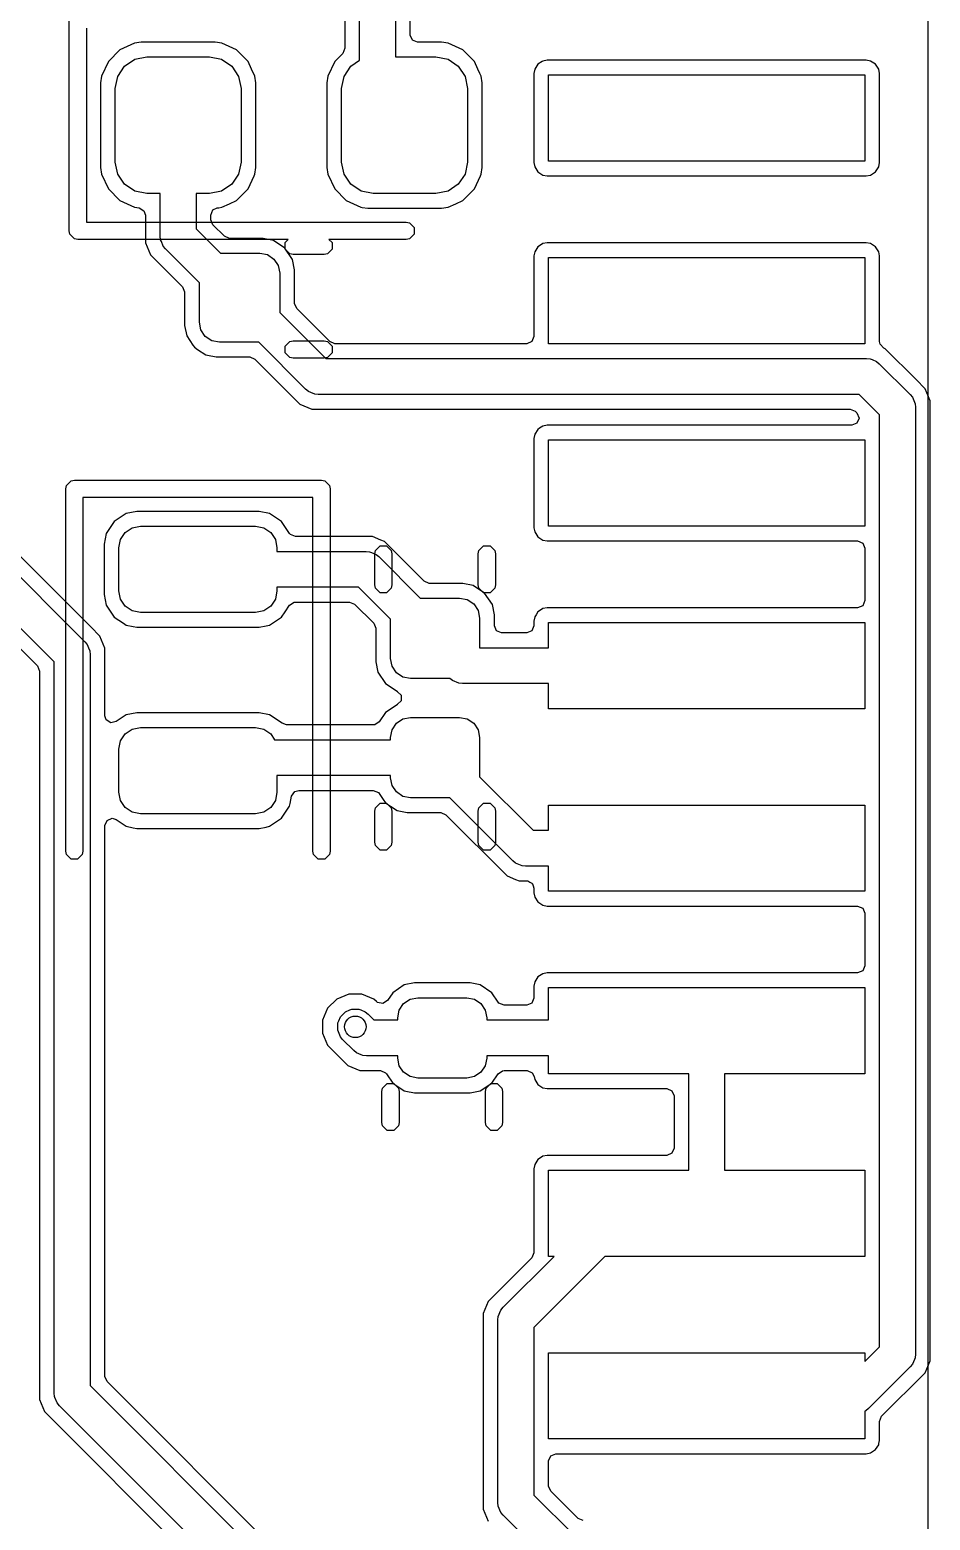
# Model space of a CAD drawing. Extents: x 125.5 to 181.1, y -135.3 to -67.6.
# Drawn here: x 162.73 to 169, y -117.43 to -107.06 of the extents above; entities that cross this region are included whole.
import ezdxf

# ---------------------------------------------------------------- set-up
doc = ezdxf.new("R2010")
doc.units = 0
doc.layers.add('BLACK', color=7, linetype='CONTINUOUS')

msp = doc.modelspace()

# ---------------------------------------------------------------- linework, layer by layer
at = {"layer": 'BLACK', "linetype": 'CONTINUOUS'}
for p, q in [((168.9848, -119.9074), (168.9848, -101.7974)), ((158.658388, -106.861612), (163.118388, -111.321611)), ((165.0298, -107.275758), (165.0298, -106.8474)), ((165.2798, -106.8474), (165.2798, -107.2524)), ((163.0098, -108.4624), (163.0098, -106.9924)), ((164.9273, -106.962957), (164.9273, -107.192373)), ((165.3823, -107.0999), (165.3823, -106.962957)), ((162.905, -111.461776), (158.518224, -107.075)), ((163.1298, -107.0524), (163.1298, -108.4024)), ((165.396945, -107.135255), (165.3823, -107.0999)), ((158.490412, -107.192145), (162.787855, -111.489588)), ((163.361443, -107.203939), (163.281339, -107.284043)), ((163.361448, -107.203935), (163.361443, -107.203939)), ((163.464118, -107.15606), (163.361448, -107.203935)), ((163.464125, -107.156058), (163.464118, -107.15606)), ((163.510899, -107.149901), (163.464125, -107.156058)), ((163.510905, -107.1499), (163.510899, -107.149901)), ((164.023697, -107.1499), (163.510905, -107.1499)), ((164.070478, -107.156058), (164.023697, -107.1499)), ((164.173151, -107.203935), (164.070477, -107.156058)), ((164.070477, -107.156058), (164.070478, -107.156058)), ((164.173156, -107.203939), (164.173151, -107.203935)), ((164.25326, -107.284043), (164.173156, -107.203939)), ((164.9273, -107.192373), (164.912655, -107.227728)), ((165.4323, -107.1499), (165.396945, -107.135255)), ((165.598695, -107.1499), (165.4323, -107.1499)), ((165.598699, -107.1499), (165.598695, -107.1499)), ((165.645478, -107.156058), (165.598699, -107.1499)), ((165.748151, -107.203935), (165.645477, -107.156058)), ((165.645477, -107.156058), (165.645478, -107.156058)), ((165.748156, -107.203939), (165.748151, -107.203935)), ((165.82826, -107.284043), (165.748156, -107.203939)), ((163.281335, -107.284048), (163.233458, -107.386722)), ((163.281339, -107.284043), (163.281335, -107.284048)), ((163.346451, -107.387438), (163.39387, -107.31647)), ((163.39387, -107.31647), (163.464838, -107.269051)), ((163.464838, -107.269051), (163.54855, -107.2524)), ((163.54855, -107.2524), (163.98605, -107.2524)), ((163.98605, -107.2524), (164.069762, -107.269051)), ((164.069762, -107.269051), (164.14073, -107.31647)), ((164.14073, -107.31647), (164.188149, -107.387438)), ((164.253264, -107.284048), (164.25326, -107.284043)), ((164.278145, -107.337407), (164.253264, -107.284048)), ((164.856335, -107.284048), (164.808458, -107.386722)), ((164.856339, -107.284043), (164.856335, -107.284048)), ((164.912655, -107.227728), (164.856339, -107.284043)), ((164.921451, -107.387438), (164.96887, -107.31647)), ((164.96887, -107.31647), (165.0298, -107.275758)), ((165.2798, -107.2524), (165.56105, -107.2524)), ((165.56105, -107.2524), (165.644762, -107.269051)), ((165.644762, -107.269051), (165.71573, -107.31647)), ((165.71573, -107.31647), (165.763149, -107.387438)), ((165.828264, -107.284048), (165.82826, -107.284043)), ((165.853145, -107.337407), (165.828264, -107.284048)), ((166.270902, -107.303502), (166.248247, -107.337407)), ((166.300019, -107.284046), (166.270902, -107.303502)), ((166.304806, -107.280847), (166.300019, -107.284046)), ((166.334704, -107.274901), (166.304806, -107.280847)), ((166.334708, -107.2749), (166.334704, -107.274901)), ((168.55489, -107.2749), (166.334708, -107.2749)), ((168.554895, -107.2749), (168.55489, -107.2749)), ((168.584793, -107.280847), (168.554895, -107.2749)), ((168.618698, -107.303502), (168.584793, -107.280847)), ((168.641353, -107.337407), (168.618698, -107.303502)), ((163.233458, -107.386722), (163.2273, -107.4335)), ((163.3298, -107.47115), (163.346451, -107.387438)), ((164.188149, -107.387438), (164.2048, -107.47115)), ((164.301141, -107.386722), (164.278145, -107.337407)), ((164.307299, -107.433506), (164.301141, -107.386722)), ((164.808458, -107.386722), (164.8023, -107.4335)), ((164.9048, -107.47115), (164.921451, -107.387438)), ((165.763149, -107.387438), (165.7798, -107.47115)), ((165.867087, -107.367305), (165.853145, -107.337407)), ((165.876141, -107.386722), (165.867087, -107.367305)), ((165.882299, -107.433506), (165.876141, -107.386722)), ((166.248247, -107.337407), (166.2423, -107.367305)), ((166.2423, -107.367305), (166.2423, -107.367306)), ((166.2423, -107.367306), (166.2423, -107.367308)), ((166.2423, -107.367308), (166.2423, -107.987491)), ((166.3448, -107.9774), (166.3448, -107.3774)), ((166.3448, -107.3774), (168.5448, -107.3774)), ((168.5448, -107.3774), (168.5448, -107.9774)), ((168.647299, -107.367305), (168.641353, -107.337407)), ((168.647299, -107.367306), (168.647299, -107.367305)), ((168.6473, -107.987495), (168.647299, -107.367306)), ((163.2273, -107.4335), (163.2273, -108.021294)), ((163.3298, -107.98365), (163.3298, -107.47115)), ((164.2048, -107.47115), (164.2048, -107.98365)), ((164.3073, -108.021295), (164.307299, -107.433506)), ((164.8023, -107.4335), (164.8023, -108.021294)), ((164.9048, -107.98365), (164.9048, -107.47115)), ((165.7798, -107.47115), (165.7798, -107.98365)), ((165.8823, -108.021295), (165.882299, -107.433506)), ((163.2273, -108.021294), (163.227301, -108.0213)), ((163.227301, -108.0213), (163.233458, -108.068074)), ((163.346451, -108.067362), (163.3298, -107.98365)), ((164.2048, -107.98365), (164.188149, -108.067362)), ((164.301141, -108.068078), (164.3073, -108.021295)), ((164.8023, -108.021294), (164.802301, -108.0213)), ((164.802301, -108.0213), (164.808458, -108.068074)), ((164.921451, -108.067362), (164.9048, -107.98365)), ((165.7798, -107.98365), (165.763149, -108.067362)), ((165.876141, -108.068078), (165.8823, -108.021295)), ((166.2423, -107.987491), (166.242301, -107.987494)), ((166.242301, -107.987494), (166.248247, -108.017393)), ((166.248247, -108.017393), (166.270902, -108.051298)), ((168.5448, -107.9774), (166.3448, -107.9774)), ((168.618698, -108.051298), (168.641353, -108.017393)), ((168.641353, -108.017393), (168.6473, -107.987495)), ((163.233458, -108.068074), (163.23346, -108.068081)), ((163.23346, -108.068081), (163.281335, -108.170751)), ((163.39387, -108.13833), (163.346451, -108.067362)), ((163.464838, -108.185749), (163.39387, -108.13833)), ((164.14073, -108.13833), (164.069762, -108.185749)), ((164.188149, -108.067362), (164.14073, -108.13833)), ((164.253264, -108.170751), (164.295628, -108.0799)), ((164.295628, -108.0799), (164.301141, -108.068078)), ((164.808458, -108.068074), (164.80846, -108.068081)), ((164.80846, -108.068081), (164.856335, -108.170751)), ((164.96887, -108.13833), (164.921451, -108.067362)), ((165.039838, -108.185749), (164.96887, -108.13833)), ((165.71573, -108.13833), (165.644762, -108.185749)), ((165.763149, -108.067362), (165.71573, -108.13833)), ((165.828264, -108.170751), (165.870628, -108.0799)), ((165.870628, -108.0799), (165.876141, -108.068078)), ((166.270902, -108.051298), (166.304807, -108.073953)), ((166.304807, -108.073953), (166.334705, -108.0799)), ((166.334705, -108.0799), (168.554894, -108.079899)), ((168.554894, -108.079899), (168.584793, -108.073953)), ((168.584793, -108.073953), (168.618698, -108.051298)), ((163.281335, -108.170751), (163.281339, -108.170756)), ((163.281339, -108.170756), (163.361443, -108.25086)), ((163.361443, -108.25086), (163.361448, -108.250864)), ((163.361448, -108.250864), (163.464122, -108.298741)), ((163.54855, -108.2024), (163.464838, -108.185749)), ((163.6423, -108.2024), (163.54855, -108.2024)), ((163.6423, -108.4999), (163.6423, -108.2024)), ((163.98605, -108.2024), (163.8923, -108.2024)), ((163.8923, -108.2024), (163.8923, -108.448123)), ((164.069762, -108.185749), (163.98605, -108.2024)), ((164.123653, -108.273945), (164.173151, -108.250864)), ((164.173151, -108.250864), (164.173152, -108.250862)), ((164.173152, -108.250862), (164.173154, -108.250862)), ((164.173154, -108.250862), (164.253262, -108.170754)), ((164.253262, -108.170752), (164.253264, -108.170751)), ((164.253262, -108.170754), (164.253262, -108.170752)), ((164.856335, -108.170751), (164.856339, -108.170756)), ((164.856339, -108.170756), (164.936443, -108.25086)), ((164.936443, -108.25086), (164.936448, -108.250864)), ((164.936448, -108.250864), (165.039122, -108.298741)), ((165.12355, -108.2024), (165.039838, -108.185749)), ((165.56105, -108.2024), (165.12355, -108.2024)), ((165.644762, -108.185749), (165.56105, -108.2024)), ((165.698653, -108.273945), (165.748151, -108.250864)), ((165.748151, -108.250864), (165.748152, -108.250862)), ((165.748152, -108.250862), (165.748154, -108.250862)), ((165.748154, -108.250862), (165.828262, -108.170754)), ((165.828262, -108.170752), (165.828264, -108.170751)), ((165.828262, -108.170754), (165.828262, -108.170752)), ((163.464122, -108.298741), (163.464121, -108.298741)), ((163.464121, -108.298741), (163.496326, -108.302981)), ((163.496326, -108.302981), (163.529468, -108.322115)), ((163.529468, -108.322115), (163.5398, -108.352552)), ((163.5398, -108.352552), (163.5398, -108.454647)), ((163.9948, -108.352552), (164.009445, -108.317197)), ((163.9948, -108.384957), (163.9948, -108.352552)), ((164.009445, -108.317197), (164.038275, -108.30298)), ((164.038275, -108.30298), (164.050497, -108.301371)), ((164.050497, -108.301371), (164.070478, -108.298741)), ((164.070478, -108.298741), (164.123653, -108.273945)), ((165.039122, -108.298741), (165.039121, -108.298741)), ((165.039121, -108.298741), (165.04748, -108.299841)), ((165.04748, -108.299841), (165.085905, -108.3049)), ((165.085905, -108.3049), (165.598694, -108.304899)), ((165.598694, -108.304899), (165.645478, -108.298741)), ((165.645478, -108.298741), (165.698653, -108.273945)), ((163.1298, -108.4024), (165.3548, -108.4024)), ((163.5398, -108.454647), (163.5398, -108.545153)), ((163.8923, -108.448123), (164.061576, -108.6174)), ((164.009445, -108.420312), (163.9948, -108.384957)), ((164.089388, -108.500255), (164.009445, -108.420312)), ((165.3548, -108.4024), (165.377761, -108.406967)), ((165.377761, -108.406967), (165.410233, -108.439439)), ((165.410233, -108.439439), (165.410233, -108.485361)), ((163.014367, -108.485361), (163.0098, -108.4624)), ((163.046839, -108.517833), (163.014367, -108.485361)), ((163.0698, -108.5224), (163.046839, -108.517833)), ((164.53357, -108.5224), (163.0698, -108.5224)), ((163.5398, -108.545153), (163.574435, -108.628768)), ((163.644702, -108.524286), (163.6423, -108.4999)), ((163.644702, -108.524287), (163.644702, -108.524286)), ((163.650168, -108.537484), (163.644702, -108.524287)), ((163.663366, -108.569346), (163.650168, -108.537484)), ((164.124743, -108.5149), (164.089388, -108.500255)), ((164.358685, -108.5149), (164.124743, -108.5149)), ((164.358688, -108.5149), (164.358685, -108.5149)), ((164.429414, -108.528968), (164.358688, -108.5149)), ((164.429418, -108.528969), (164.429414, -108.528968)), ((164.509633, -108.582567), (164.429418, -108.528969)), ((164.511531, -108.544439), (164.53357, -108.5224)), ((164.511531, -108.590361), (164.511531, -108.544439)), ((165.3548, -108.5224), (164.81603, -108.5224)), ((164.81603, -108.5224), (164.838069, -108.544439)), ((164.838069, -108.544439), (164.838069, -108.590361)), ((165.377761, -108.517833), (165.3548, -108.5224)), ((165.410233, -108.485361), (165.377761, -108.517833)), ((166.304806, -108.550847), (166.282151, -108.565985)), ((166.334704, -108.544901), (166.304806, -108.550847)), ((166.334708, -108.5449), (166.334704, -108.544901)), ((168.55489, -108.5449), (166.334708, -108.5449)), ((168.554895, -108.5449), (168.55489, -108.5449)), ((168.584793, -108.550847), (168.554895, -108.5449)), ((168.618698, -108.573502), (168.584793, -108.550847)), ((163.574435, -108.628768), (163.574438, -108.628771)), ((163.574438, -108.628771), (163.797655, -108.851988)), ((163.663371, -108.569351), (163.663366, -108.569346)), ((163.678912, -108.588288), (163.663371, -108.569351)), ((163.9148, -108.824176), (163.678912, -108.588288)), ((164.061576, -108.6174), (164.3348, -108.6174)), ((164.3348, -108.6174), (164.388376, -108.628057)), ((164.388376, -108.628057), (164.433795, -108.658405)), ((164.433795, -108.658405), (164.464143, -108.703824)), ((164.563228, -108.662777), (164.509633, -108.582567)), ((164.544003, -108.622833), (164.511531, -108.590361)), ((164.566964, -108.6274), (164.544003, -108.622833)), ((164.563231, -108.662784), (164.563228, -108.662777)), ((164.577298, -108.733506), (164.563231, -108.662784)), ((164.782636, -108.6274), (164.566964, -108.6274)), ((164.805597, -108.622833), (164.782636, -108.6274)), ((164.838069, -108.590361), (164.805597, -108.622833)), ((166.248247, -108.607407), (166.2423, -108.637305)), ((166.2423, -108.637305), (166.2423, -108.637306)), ((166.2423, -108.637306), (166.2423, -108.637308)), ((166.2423, -108.637308), (166.2423, -108.63731)), ((166.2423, -108.63731), (166.242301, -109.1975)), ((166.270902, -108.573502), (166.248247, -108.607407)), ((166.282151, -108.565985), (166.270902, -108.573502)), ((166.3448, -109.2474), (166.3448, -108.6474)), ((166.3448, -108.6474), (168.5448, -108.6474)), ((168.5448, -108.6474), (168.5448, -109.2474)), ((168.641353, -108.607407), (168.618698, -108.573502)), ((168.647299, -108.637305), (168.641353, -108.607407)), ((168.647299, -108.637306), (168.647299, -108.637305)), ((168.647299, -109.232506), (168.647299, -108.637306)), ((164.464143, -108.703824), (164.4748, -108.7574)), ((164.4748, -108.7574), (164.4748, -109.030623)), ((164.577299, -108.733516), (164.577298, -108.733506)), ((164.577299, -108.967456), (164.577299, -108.733516)), ((163.797655, -108.851988), (163.8123, -108.887343)), ((163.9148, -109.0974), (163.9148, -108.824176)), ((163.8123, -108.887343), (163.8123, -109.121283)), ((164.591944, -109.002811), (164.577299, -108.967456)), ((164.4748, -109.030623), (164.794177, -109.35)), ((164.821988, -109.232855), (164.591944, -109.002811)), ((163.158868, -111.217135), (161.063016, -109.121283)), ((163.8123, -109.121283), (163.812301, -109.121293)), ((163.812301, -109.121293), (163.826368, -109.192015)), ((163.925457, -109.150976), (163.9148, -109.0974)), ((163.955805, -109.196395), (163.925457, -109.150976)), ((163.826368, -109.192015), (163.826371, -109.192022)), ((163.826371, -109.192022), (163.870119, -109.257495)), ((163.870119, -109.257495), (163.879967, -109.272233)), ((163.879967, -109.272233), (163.902656, -109.287393)), ((163.902656, -109.287393), (163.960181, -109.32583)), ((164.001224, -109.226743), (163.955805, -109.196395)), ((164.0548, -109.2374), (164.001224, -109.226743)), ((164.328024, -109.2374), (164.0548, -109.2374)), ((164.654011, -109.563388), (164.328024, -109.2374)), ((164.511531, -109.264439), (164.544003, -109.231967)), ((164.511531, -109.310361), (164.511531, -109.264439)), ((164.544003, -109.231967), (164.566964, -109.2274)), ((164.566964, -109.2274), (164.782636, -109.2274)), ((164.782636, -109.2274), (164.805597, -109.231967)), ((164.805597, -109.231967), (164.838069, -109.264439)), ((164.857343, -109.2475), (164.821988, -109.232855)), ((164.838069, -109.264439), (164.838069, -109.310361)), ((166.192301, -109.2475), (164.857343, -109.2475)), ((166.227656, -109.232855), (166.192301, -109.2475)), ((166.242301, -109.1975), (166.227656, -109.232855)), ((168.5448, -109.2474), (166.3448, -109.2474)), ((168.651105, -109.251636), (168.647299, -109.232506)), ((168.678162, -109.278694), (168.651105, -109.251636)), ((168.686468, -109.282135), (168.678162, -109.278694)), ((168.901268, -109.496935), (168.686468, -109.282135)), ((163.960181, -109.32583), (163.960185, -109.325831)), ((163.960185, -109.325831), (163.972185, -109.328217)), ((163.972185, -109.328217), (164.030915, -109.3399)), ((164.030915, -109.3399), (164.264856, -109.339899)), ((164.264856, -109.339899), (164.300211, -109.354544)), ((164.300211, -109.354544), (164.549535, -109.603868)), ((164.544003, -109.342833), (164.511531, -109.310361)), ((164.566964, -109.3474), (164.544003, -109.342833)), ((164.782636, -109.3474), (164.566964, -109.3474)), ((164.805597, -109.342833), (164.782636, -109.3474)), ((164.794177, -109.35), (168.5576, -109.35)), ((164.838069, -109.310361), (164.805597, -109.342833)), ((168.5576, -109.35), (168.581986, -109.352402)), ((168.581986, -109.352402), (168.581987, -109.352402)), ((168.581987, -109.352402), (168.595184, -109.357868)), ((168.595184, -109.357868), (168.627046, -109.371066)), ((168.627046, -109.371066), (168.627051, -109.371071)), ((168.627051, -109.371071), (168.645988, -109.386612)), ((168.645988, -109.386612), (168.860788, -109.601412)), ((164.672953, -109.578933), (164.654011, -109.563388)), ((164.672954, -109.578934), (164.672953, -109.578933)), ((164.68969, -109.585866), (164.672954, -109.578934)), ((164.718013, -109.597598), (164.68969, -109.585866)), ((164.718014, -109.597598), (164.718013, -109.597598)), ((164.7424, -109.6), (164.718014, -109.597598)), ((168.965265, -109.560932), (168.901268, -109.496935)), ((168.9999, -109.644547), (168.965265, -109.560932)), ((164.549535, -109.603868), (164.613532, -109.667865)), ((164.613532, -109.667865), (164.697147, -109.7025)), ((164.697147, -109.7025), (168.442657, -109.7025)), ((168.505824, -109.6), (164.7424, -109.6)), ((168.442657, -109.7025), (168.478012, -109.717145)), ((168.6474, -109.741576), (168.505824, -109.6)), ((168.860788, -109.601412), (168.876328, -109.620348)), ((168.876328, -109.620348), (168.876334, -109.620354)), ((168.876334, -109.620354), (168.894998, -109.665414)), ((168.894998, -109.665414), (168.8974, -109.6898)), ((168.8974, -109.6898), (168.8974, -116.2776)), ((168.9999, -109.907305), (168.9999, -109.644547)), ((168.490412, -109.800255), (168.455057, -109.8149)), ((168.478012, -109.717145), (168.490412, -109.729545)), ((168.490412, -109.729545), (168.505057, -109.7649)), ((168.505057, -109.7649), (168.490412, -109.800255)), ((168.6474, -116.225824), (168.6474, -109.741576)), ((166.248247, -109.877407), (166.2423, -109.907305)), ((166.2423, -109.907305), (166.2423, -109.907306)), ((166.2423, -109.907306), (166.2423, -109.907308)), ((166.2423, -109.907308), (166.2423, -110.527491)), ((166.270902, -109.843502), (166.248247, -109.877407)), ((166.282151, -109.835985), (166.270902, -109.843502)), ((166.304806, -109.820847), (166.282151, -109.835985)), ((166.334704, -109.814901), (166.304806, -109.820847)), ((166.334708, -109.8149), (166.334704, -109.814901)), ((168.455057, -109.8149), (166.334708, -109.8149)), ((168.9999, -111.177305), (168.9999, -109.907305)), ((166.3448, -110.5174), (166.3448, -109.9174)), ((166.3448, -109.9174), (168.5448, -109.9174)), ((168.5448, -109.9174), (168.5448, -110.5174)), ((162.989367, -110.234439), (163.021839, -110.201967)), ((163.021839, -110.201967), (163.0448, -110.1974)), ((163.0448, -110.1974), (164.7648, -110.1974)), ((164.7648, -110.1974), (164.787761, -110.201967)), ((164.787761, -110.201967), (164.820233, -110.234439)), ((162.9848, -110.2574), (162.989367, -110.234439)), ((162.9848, -112.7774), (162.9848, -110.2574)), ((164.7048, -110.3174), (163.1048, -110.3174)), ((163.1048, -110.3174), (163.1048, -112.7774)), ((164.7048, -112.7774), (164.7048, -110.3174)), ((164.820233, -110.234439), (164.8248, -110.2574)), ((164.8248, -110.2574), (164.8248, -112.7774)), ((163.479926, -110.4149), (163.406282, -110.429548)), ((163.47993, -110.4149), (163.479926, -110.4149)), ((164.32967, -110.4149), (163.47993, -110.4149)), ((164.329673, -110.4149), (164.32967, -110.4149)), ((164.403317, -110.429548), (164.329673, -110.4149)), ((163.322756, -110.485356), (163.266951, -110.568876)), ((163.406276, -110.429551), (163.322756, -110.485356)), ((163.398734, -110.561334), (163.447397, -110.528818)), ((163.406282, -110.429548), (163.406276, -110.429551)), ((163.447397, -110.528818), (163.5048, -110.5174)), ((163.5048, -110.5174), (164.3048, -110.5174)), ((164.3048, -110.5174), (164.362203, -110.528818)), ((164.362203, -110.528818), (164.410866, -110.561334)), ((164.403323, -110.429551), (164.403317, -110.429548)), ((164.486843, -110.485356), (164.403323, -110.429551)), ((164.541848, -110.567678), (164.486843, -110.485356)), ((166.2423, -110.527491), (166.242301, -110.527494)), ((166.242301, -110.527494), (166.248247, -110.557393)), ((168.5448, -110.5174), (166.3448, -110.5174)), ((163.266948, -110.568882), (163.2523, -110.642526)), ((163.266951, -110.568876), (163.266948, -110.568882)), ((163.3548, -110.6674), (163.366218, -110.609997)), ((163.366218, -110.609997), (163.398734, -110.561334)), ((164.410866, -110.561334), (164.443382, -110.609997)), ((164.443382, -110.609997), (164.4548, -110.6674)), ((164.548067, -110.575255), (164.541848, -110.567678)), ((164.583422, -110.5899), (164.548067, -110.575255)), ((165.120053, -110.5899), (164.583422, -110.5899)), ((165.178118, -110.613952), (165.120053, -110.5899)), ((165.20367, -110.624536), (165.178118, -110.613952)), ((165.479389, -110.900255), (165.20367, -110.624536)), ((166.248247, -110.557393), (166.270902, -110.591298)), ((166.270902, -110.591298), (166.304807, -110.613953)), ((166.304807, -110.613953), (166.334705, -110.6199)), ((166.334705, -110.6199), (168.4949, -110.619899)), ((168.4949, -110.619899), (168.530255, -110.634544)), ((168.530255, -110.634544), (168.5449, -110.669899)), ((163.2523, -110.642526), (163.2523, -110.992273)), ((163.3548, -110.9674), (163.3548, -110.6674)), ((164.4548, -110.6674), (164.4548, -110.6924)), ((164.4548, -110.6924), (165.0748, -110.6924)), ((165.0748, -110.6924), (165.099186, -110.694802)), ((165.099186, -110.694802), (165.099187, -110.694802)), ((165.099187, -110.694802), (165.112384, -110.700268)), ((165.112384, -110.700268), (165.144246, -110.713466)), ((165.1348, -110.709564), (165.139367, -110.686603)), ((165.1348, -110.925236), (165.1348, -110.709564)), ((165.139367, -110.686603), (165.171839, -110.654131)), ((165.144246, -110.713466), (165.144251, -110.713471)), ((165.144251, -110.713471), (165.163188, -110.729012)), ((165.163188, -110.729012), (165.451577, -111.0174)), ((165.171839, -110.654131), (165.217761, -110.654131)), ((165.217761, -110.654131), (165.250233, -110.686603)), ((165.250233, -110.686603), (165.2548, -110.709564)), ((165.2548, -110.709564), (165.2548, -110.925236)), ((165.8548, -110.709564), (165.859367, -110.686603)), ((165.8548, -110.925236), (165.8548, -110.709564)), ((165.859367, -110.686603), (165.891839, -110.654131)), ((165.891839, -110.654131), (165.937761, -110.654131)), ((165.937761, -110.654131), (165.970233, -110.686603)), ((165.970233, -110.686603), (165.9748, -110.709564)), ((165.9748, -110.709564), (165.9748, -110.925236)), ((168.5449, -110.669899), (168.5449, -111.0349)), ((165.023024, -110.9424), (164.4548, -110.9424)), ((164.4548, -110.9424), (164.4548, -110.9674)), ((165.2448, -111.164176), (165.023024, -110.9424)), ((165.139367, -110.948197), (165.1348, -110.925236)), ((165.2548, -110.925236), (165.250233, -110.948197)), ((165.514744, -110.9149), (165.479389, -110.900255)), ((165.748685, -110.9149), (165.514744, -110.9149)), ((165.748688, -110.9149), (165.748685, -110.9149)), ((165.819414, -110.928968), (165.748688, -110.9149)), ((165.819418, -110.928969), (165.819414, -110.928968)), ((165.899633, -110.982567), (165.819418, -110.928969)), ((165.859367, -110.948197), (165.8548, -110.925236)), ((165.9748, -110.925236), (165.970233, -110.948197)), ((163.2523, -110.992273), (163.266948, -111.065917)), ((163.366218, -111.024803), (163.3548, -110.9674)), ((163.398734, -111.073466), (163.366218, -111.024803)), ((164.443382, -111.024803), (164.410866, -111.073466)), ((164.4548, -110.9674), (164.443382, -111.024803)), ((164.541848, -111.067122), (164.573667, -111.045861)), ((164.573667, -111.045861), (164.583422, -111.0449)), ((164.583422, -111.0449), (164.959857, -111.0449)), ((164.959857, -111.0449), (164.995212, -111.059545)), ((165.171839, -110.980669), (165.139367, -110.948197)), ((165.217761, -110.980669), (165.171839, -110.980669)), ((165.250233, -110.948197), (165.217761, -110.980669)), ((165.451577, -111.0174), (165.7248, -111.0174)), ((165.7248, -111.0174), (165.778376, -111.028057)), ((165.778376, -111.028057), (165.823795, -111.058405)), ((165.891839, -110.980669), (165.859367, -110.948197)), ((165.937761, -110.980669), (165.891839, -110.980669)), ((165.953228, -111.062777), (165.899633, -110.982567)), ((165.970233, -110.948197), (165.937761, -110.980669)), ((168.5449, -111.0349), (168.530255, -111.070255)), ((163.266948, -111.065917), (163.266951, -111.065923)), ((163.266951, -111.065923), (163.322756, -111.149443)), ((163.322756, -111.149443), (163.386431, -111.191988)), ((163.447397, -111.105982), (163.398734, -111.073466)), ((163.5048, -111.1174), (163.447397, -111.105982)), ((164.3048, -111.1174), (163.5048, -111.1174)), ((164.362203, -111.105982), (164.3048, -111.1174)), ((164.410866, -111.073466), (164.362203, -111.105982)), ((164.403321, -111.20525), (164.486843, -111.149443)), ((164.486843, -111.149443), (164.510858, -111.113502)), ((164.510858, -111.113502), (164.541848, -111.067122)), ((164.995212, -111.059545), (165.127655, -111.191988)), ((165.823795, -111.058405), (165.854143, -111.103824)), ((165.854143, -111.103824), (165.8648, -111.1574)), ((165.953231, -111.062784), (165.953228, -111.062777)), ((165.967298, -111.133506), (165.953231, -111.062784)), ((165.967299, -111.133516), (165.967298, -111.133506)), ((165.967299, -111.2099), (165.967299, -111.133516)), ((166.248247, -111.147407), (166.2423, -111.177305)), ((166.257529, -111.133516), (166.248247, -111.147407)), ((166.270901, -111.113503), (166.257529, -111.133516)), ((166.270904, -111.113501), (166.270901, -111.113503)), ((166.282151, -111.105985), (166.270904, -111.113501)), ((166.304806, -111.090847), (166.282151, -111.105985)), ((166.334704, -111.084901), (166.304806, -111.090847)), ((166.334708, -111.0849), (166.334704, -111.084901)), ((168.4949, -111.0849), (166.334708, -111.0849)), ((168.530255, -111.070255), (168.4949, -111.0849)), ((163.222865, -111.281132), (163.158868, -111.217135)), ((163.386431, -111.191988), (163.406279, -111.20525)), ((163.406279, -111.20525), (163.40628, -111.20525)), ((163.40628, -111.20525), (163.406282, -111.205251)), ((163.406282, -111.205251), (163.455158, -111.214972)), ((163.455158, -111.214972), (163.47993, -111.2199)), ((163.47993, -111.2199), (163.479936, -111.2199)), ((163.479936, -111.2199), (164.329664, -111.2199)), ((164.329664, -111.2199), (164.32967, -111.2199)), ((164.32967, -111.2199), (164.379944, -111.2099)), ((164.379944, -111.2099), (164.403317, -111.205251)), ((164.403317, -111.205251), (164.403317, -111.20525)), ((164.403317, -111.20525), (164.403321, -111.20525)), ((165.127655, -111.191988), (165.1423, -111.227343)), ((165.1423, -111.227343), (165.1423, -111.461283)), ((165.2448, -111.4374), (165.2448, -111.164176)), ((165.8648, -111.1574), (165.8648, -111.3624)), ((165.981944, -111.245255), (165.967299, -111.2099)), ((166.017299, -111.2599), (165.981944, -111.245255)), ((166.227655, -111.245255), (166.1923, -111.2599)), ((166.2423, -111.2099), (166.227655, -111.245255)), ((166.2423, -111.177305), (166.2423, -111.177306)), ((166.2423, -111.177306), (166.2423, -111.177308)), ((166.2423, -111.177308), (166.2423, -111.2099)), ((166.3448, -111.3624), (166.3448, -111.1874)), ((166.3448, -111.1874), (168.5448, -111.1874)), ((168.5448, -111.1874), (168.5448, -111.7874)), ((168.9999, -112.447305), (168.9999, -111.177305)), ((163.118388, -111.321611), (163.133933, -111.340553)), ((163.133933, -111.340553), (163.133934, -111.340554)), ((163.133934, -111.340554), (163.142983, -111.3624)), ((163.2575, -111.364747), (163.222865, -111.281132)), ((166.1923, -111.2599), (166.017299, -111.2599)), ((162.905, -116.5478), (162.905, -111.461776)), ((163.142983, -111.3624), (163.151708, -111.383466)), ((163.151708, -111.383466), (163.152598, -111.385614)), ((163.152598, -111.385614), (163.155, -111.41)), ((163.155, -111.41), (163.155, -116.496023)), ((163.2575, -111.364749), (163.2575, -111.364747)), ((163.2575, -111.835416), (163.2575, -111.364749)), ((165.1423, -111.461283), (165.142301, -111.461293)), ((165.142301, -111.461293), (165.156368, -111.532015)), ((165.255457, -111.490976), (165.2448, -111.4374)), ((165.8648, -111.3624), (166.3448, -111.3624)), ((162.787855, -111.489588), (162.8025, -111.524943)), ((162.8025, -111.524943), (162.8025, -116.502547)), ((165.156368, -111.532015), (165.156371, -111.532022)), ((165.156371, -111.532022), (165.209966, -111.612232)), ((165.285805, -111.536395), (165.255457, -111.490976)), ((165.331224, -111.566743), (165.285805, -111.536395)), ((165.3848, -111.5774), (165.331224, -111.566743)), ((165.209966, -111.612232), (165.209967, -111.612233)), ((165.209967, -111.612233), (165.290181, -111.66583)), ((165.290181, -111.66583), (165.290186, -111.665831)), ((165.290186, -111.665831), (165.291086, -111.666204)), ((165.291086, -111.666204), (165.291779, -111.666897)), ((165.291779, -111.666897), (165.294275, -111.668565)), ((165.294275, -111.668565), (165.293943, -111.669061)), ((165.293943, -111.669061), (165.318147, -111.693262)), ((165.658375, -111.5774), (165.3848, -111.5774)), ((165.675354, -111.591334), (165.658375, -111.5774)), ((165.720414, -111.609998), (165.675354, -111.591334)), ((165.7448, -111.6124), (165.720414, -111.609998)), ((166.3448, -111.6124), (165.7448, -111.6124)), ((166.3448, -111.7874), (166.3448, -111.6124)), ((165.290182, -111.758968), (165.209966, -111.812566)), ((165.291093, -111.758591), (165.290182, -111.758968)), ((165.291789, -111.757894), (165.291093, -111.758591)), ((165.294276, -111.756233), (165.291789, -111.757894)), ((165.318149, -111.731531), (165.293945, -111.755738)), ((165.293945, -111.755738), (165.294276, -111.756233)), ((165.318147, -111.693262), (165.318149, -111.731531)), ((163.265926, -111.863194), (163.2575, -111.835416)), ((163.297745, -111.884455), (163.265926, -111.863194)), ((163.335278, -111.87699), (163.297745, -111.884455)), ((163.406276, -111.829551), (163.335278, -111.87699)), ((163.406282, -111.829548), (163.406276, -111.829551)), ((163.479926, -111.8149), (163.406282, -111.829548)), ((163.47993, -111.8149), (163.479926, -111.8149)), ((164.32967, -111.8149), (163.47993, -111.8149)), ((164.329673, -111.8149), (164.32967, -111.8149)), ((164.403317, -111.829548), (164.329673, -111.8149)), ((164.403323, -111.829551), (164.403317, -111.829548)), ((164.490938, -111.888093), (164.403323, -111.829551)), ((165.16646, -111.877679), (165.134642, -111.898939)), ((165.209966, -111.812566), (165.16646, -111.877679)), ((165.285805, -111.888405), (165.331224, -111.858057)), ((165.331224, -111.858057), (165.3848, -111.8474)), ((165.3848, -111.8474), (165.7248, -111.8474)), ((165.7248, -111.8474), (165.778376, -111.858057)), ((165.778376, -111.858057), (165.823795, -111.888405)), ((168.5448, -111.7874), (166.3448, -111.7874)), ((163.366218, -112.009997), (163.398734, -111.961334)), ((163.398734, -111.961334), (163.447397, -111.928818)), ((163.447397, -111.928818), (163.5048, -111.9174)), ((163.5048, -111.9174), (164.3048, -111.9174)), ((164.3048, -111.9174), (164.362203, -111.928818)), ((164.362203, -111.928818), (164.410866, -111.961334)), ((164.410866, -111.961334), (164.438306, -112.0024)), ((164.491513, -111.887231), (164.490938, -111.888093)), ((164.522097, -111.8999), (164.491513, -111.887231)), ((165.124887, -111.8999), (164.522097, -111.8999)), ((165.134642, -111.898939), (165.124887, -111.8999)), ((165.2448, -111.9874), (165.255457, -111.933824)), ((165.255457, -111.933824), (165.285805, -111.888405)), ((165.823795, -111.888405), (165.854143, -111.933824)), ((165.854143, -111.933824), (165.8648, -111.9874)), ((163.3548, -112.0674), (163.366218, -112.009997)), ((163.3548, -112.3674), (163.3548, -112.0674)), ((164.438306, -112.0024), (165.2448, -112.0024)), ((165.2448, -112.0024), (165.2448, -111.9874)), ((165.8648, -111.9874), (165.8648, -112.260623)), ((165.2448, -112.2524), (164.4548, -112.2524)), ((164.4548, -112.2524), (164.4548, -112.3674)), ((165.2448, -112.2674), (165.2448, -112.2524)), ((165.255457, -112.320976), (165.2448, -112.2674)), ((165.8648, -112.260623), (166.236577, -112.6324)), ((163.366218, -112.424803), (163.3548, -112.3674)), ((164.4548, -112.3674), (164.443382, -112.424803)), ((164.546353, -112.447308), (164.556728, -112.395146)), ((164.556728, -112.395146), (164.577988, -112.363327)), ((164.577988, -112.363327), (164.605767, -112.3549)), ((164.605767, -112.3549), (165.124887, -112.3549)), ((165.124887, -112.3549), (165.160242, -112.369545)), ((165.160242, -112.369545), (165.16646, -112.377121)), ((165.16646, -112.377121), (165.19405, -112.418412)), ((165.285805, -112.366395), (165.255457, -112.320976)), ((165.331224, -112.396743), (165.285805, -112.366395)), ((165.3848, -112.4074), (165.331224, -112.396743)), ((163.398734, -112.473466), (163.366218, -112.424803)), ((163.447397, -112.505982), (163.398734, -112.473466)), ((164.410866, -112.473466), (164.362203, -112.505982)), ((164.443382, -112.424803), (164.410866, -112.473466)), ((164.486843, -112.549443), (164.54265, -112.465921)), ((164.54265, -112.465921), (164.546353, -112.447308)), ((165.1348, -112.499564), (165.139367, -112.476603)), ((165.1348, -112.715236), (165.1348, -112.499564)), ((165.139367, -112.476603), (165.171839, -112.444131)), ((165.171839, -112.444131), (165.217761, -112.444131)), ((165.19405, -112.418412), (165.209967, -112.442233)), ((165.209967, -112.442233), (165.245413, -112.465917)), ((165.217761, -112.444131), (165.250233, -112.476603)), ((165.245413, -112.465917), (165.290181, -112.49583)), ((165.250233, -112.476603), (165.2548, -112.499564)), ((165.2548, -112.499564), (165.2548, -112.715236)), ((165.290181, -112.49583), (165.290185, -112.495831)), ((165.290185, -112.495831), (165.302185, -112.498217)), ((165.302185, -112.498217), (165.360915, -112.5099)), ((165.658024, -112.4074), (165.3848, -112.4074)), ((166.096412, -112.845789), (165.658024, -112.4074)), ((165.8548, -112.499564), (165.859367, -112.476603)), ((165.8548, -112.715236), (165.8548, -112.499564)), ((165.859367, -112.476603), (165.891839, -112.444131)), ((165.891839, -112.444131), (165.937761, -112.444131)), ((165.937761, -112.444131), (165.970233, -112.476603)), ((165.970233, -112.476603), (165.9748, -112.499564)), ((165.9748, -112.499564), (165.9748, -112.715236)), ((166.3448, -112.6324), (166.3448, -112.4574)), ((166.3448, -112.4574), (168.5448, -112.4574)), ((168.5448, -112.4574), (168.5448, -113.0574)), ((168.9999, -113.717305), (168.9999, -112.447305)), ((163.2575, -112.599383), (163.272145, -112.564028)), ((163.2575, -116.432856), (163.2575, -112.599383)), ((163.272145, -112.564028), (163.3075, -112.549383)), ((163.3075, -112.549383), (163.335279, -112.55781)), ((163.335279, -112.55781), (163.406275, -112.605248)), ((163.406275, -112.605248), (163.406277, -112.605249)), ((163.406277, -112.605249), (163.406279, -112.60525)), ((163.406279, -112.60525), (163.40628, -112.60525)), ((163.40628, -112.60525), (163.406282, -112.605251)), ((163.406282, -112.605251), (163.455158, -112.614972)), ((163.5048, -112.5174), (163.447397, -112.505982)), ((164.3048, -112.5174), (163.5048, -112.5174)), ((164.362203, -112.505982), (164.3048, -112.5174)), ((164.378549, -112.610177), (164.403317, -112.605251)), ((164.403317, -112.605251), (164.403317, -112.60525)), ((164.403317, -112.60525), (164.403321, -112.60525)), ((164.403321, -112.60525), (164.486843, -112.549443)), ((165.360915, -112.5099), (165.594855, -112.509899)), ((165.594855, -112.509899), (165.63021, -112.524544)), ((165.63021, -112.524544), (166.05593, -112.950265)), ((163.455158, -112.614972), (163.47993, -112.6199)), ((163.47993, -112.6199), (163.479936, -112.6199)), ((163.479936, -112.6199), (164.329664, -112.6199)), ((164.329664, -112.6199), (164.32967, -112.6199)), ((164.32967, -112.6199), (164.378549, -112.610177)), ((166.236577, -112.6324), (166.3448, -112.6324)), ((162.989367, -112.800361), (162.9848, -112.7774)), ((163.021839, -112.832833), (162.989367, -112.800361)), ((163.100233, -112.800361), (163.067761, -112.832833)), ((163.1048, -112.7774), (163.100233, -112.800361)), ((164.709367, -112.800361), (164.7048, -112.7774)), ((164.741839, -112.832833), (164.709367, -112.800361)), ((164.820233, -112.800361), (164.787761, -112.832833)), ((164.8248, -112.7774), (164.820233, -112.800361)), ((165.139367, -112.738197), (165.1348, -112.715236)), ((165.171839, -112.770669), (165.139367, -112.738197)), ((165.217761, -112.770669), (165.171839, -112.770669)), ((165.250233, -112.738197), (165.217761, -112.770669)), ((165.2548, -112.715236), (165.250233, -112.738197)), ((165.859367, -112.738197), (165.8548, -112.715236)), ((165.891839, -112.770669), (165.859367, -112.738197)), ((165.937761, -112.770669), (165.891839, -112.770669)), ((165.970233, -112.738197), (165.937761, -112.770669)), ((165.9748, -112.715236), (165.970233, -112.738197)), ((163.067761, -112.832833), (163.021839, -112.832833)), ((164.787761, -112.832833), (164.741839, -112.832833)), ((166.115354, -112.861334), (166.096412, -112.845789)), ((166.160414, -112.879998), (166.115354, -112.861334)), ((166.1848, -112.8824), (166.160414, -112.879998)), ((166.3448, -112.8824), (166.1848, -112.8824)), ((166.3448, -113.0574), (166.3448, -112.8824)), ((166.05593, -112.950265), (166.055931, -112.950265)), ((166.055931, -112.950265), (166.055932, -112.950266)), ((166.055932, -112.950266), (166.115057, -112.974755)), ((166.115057, -112.974755), (166.139547, -112.9849)), ((166.139547, -112.9849), (166.139548, -112.9849)), ((166.139548, -112.9849), (166.195901, -112.9849)), ((166.195901, -112.9849), (166.199465, -112.985416)), ((166.199465, -112.985416), (166.213053, -112.993496)), ((166.213053, -112.993496), (166.227656, -112.999545)), ((166.227656, -112.999545), (166.229103, -113.00304)), ((166.229103, -113.00304), (166.232357, -113.004975)), ((166.232357, -113.004975), (166.236251, -113.020295)), ((166.236251, -113.020295), (166.242301, -113.0349)), ((166.242301, -113.0349), (166.242301, -113.067494)), ((166.242301, -113.067494), (166.248247, -113.097393)), ((166.248247, -113.097393), (166.270902, -113.131298)), ((168.5448, -113.0574), (166.3448, -113.0574)), ((166.270902, -113.131298), (166.304807, -113.153953)), ((166.304807, -113.153953), (166.334705, -113.1599)), ((166.334705, -113.1599), (168.4949, -113.159899)), ((168.4949, -113.159899), (168.530255, -113.174544)), ((168.530255, -113.174544), (168.5449, -113.209899)), ((168.5449, -113.209899), (168.5449, -113.5749)), ((166.293114, -113.63866), (166.270904, -113.653501)), ((166.304806, -113.630847), (166.293114, -113.63866)), ((166.334704, -113.624901), (166.304806, -113.630847)), ((166.334708, -113.6249), (166.334704, -113.624901)), ((168.4949, -113.6249), (166.334708, -113.6249)), ((168.530255, -113.610255), (168.4949, -113.6249)), ((168.5449, -113.5749), (168.530255, -113.610255)), ((165.340177, -113.708971), (165.259966, -113.762566)), ((165.340184, -113.708968), (165.340177, -113.708971)), ((165.410906, -113.694901), (165.340184, -113.708968)), ((165.410916, -113.6949), (165.410906, -113.694901)), ((165.798684, -113.6949), (165.410916, -113.6949)), ((165.798685, -113.6949), (165.798684, -113.6949)), ((165.810366, -113.697223), (165.798685, -113.6949)), ((165.869414, -113.708968), (165.810366, -113.697223)), ((165.869418, -113.708969), (165.869414, -113.708968)), ((165.949633, -113.762567), (165.869418, -113.708969)), ((166.248247, -113.687407), (166.2423, -113.717305)), ((166.2423, -113.717305), (166.2423, -113.717306)), ((166.2423, -113.717306), (166.2423, -113.717308)), ((166.2423, -113.717308), (166.2423, -113.7999)), ((166.248248, -113.687406), (166.248247, -113.687407)), ((166.270901, -113.653503), (166.248248, -113.687406)), ((166.270904, -113.653501), (166.270901, -113.653503)), ((166.3448, -113.9524), (166.3448, -113.7274)), ((166.3448, -113.7274), (168.5448, -113.7274)), ((168.5448, -113.7274), (168.5448, -114.3274)), ((168.9999, -116.232347), (168.9999, -113.717305)), ((164.871128, -113.807138), (164.807138, -113.871128)), ((164.871134, -113.807134), (164.871128, -113.807138)), ((164.954746, -113.7725), (164.871134, -113.807134)), ((164.954747, -113.7725), (164.954746, -113.7725)), ((165.045253, -113.7725), (164.954747, -113.7725)), ((165.128868, -113.807135), (165.045253, -113.7725)), ((165.128871, -113.807138), (165.128868, -113.807135)), ((165.146523, -113.82479), (165.128871, -113.807138)), ((165.154099, -113.831008), (165.146523, -113.82479)), ((165.191632, -113.838474), (165.154099, -113.831008)), ((165.223451, -113.817214), (165.191632, -113.838474)), ((165.259966, -113.762566), (165.223451, -113.817214)), ((165.305457, -113.883824), (165.335805, -113.838405)), ((165.335805, -113.838405), (165.381224, -113.808057)), ((165.381224, -113.808057), (165.4348, -113.7974)), ((165.4348, -113.7974), (165.7748, -113.7974)), ((165.7748, -113.7974), (165.828376, -113.808057)), ((165.828376, -113.808057), (165.873795, -113.838405)), ((165.873795, -113.838405), (165.904143, -113.883824)), ((165.99314, -113.827679), (165.949633, -113.762567)), ((165.999358, -113.835255), (165.99314, -113.827679)), ((166.034713, -113.8499), (165.999358, -113.835255)), ((166.1923, -113.8499), (166.034713, -113.8499)), ((166.227655, -113.835255), (166.1923, -113.8499)), ((166.2423, -113.7999), (166.227655, -113.835255)), ((164.807135, -113.871132), (164.7725, -113.954747)), ((164.807136, -113.871131), (164.807135, -113.871132)), ((164.807138, -113.871128), (164.807136, -113.871131)), ((164.884717, -113.957953), (164.896066, -113.930554)), ((164.896066, -113.930554), (164.930554, -113.896066)), ((164.930554, -113.896066), (164.962415, -113.882868)), ((164.962415, -113.882868), (164.975613, -113.877402)), ((164.975613, -113.877402), (165.024387, -113.877402)), ((165.024387, -113.877402), (165.037584, -113.882868)), ((165.037584, -113.882868), (165.069446, -113.896066)), ((165.069446, -113.896066), (165.069451, -113.896071)), ((165.069451, -113.896071), (165.088388, -113.911612)), ((165.088388, -113.911612), (165.129176, -113.9524)), ((165.129176, -113.9524), (165.2948, -113.9524)), ((165.2948, -113.9374), (165.305457, -113.883824)), ((165.2948, -113.9524), (165.2948, -113.9374)), ((165.904143, -113.883824), (165.9148, -113.9374)), ((165.9148, -113.9374), (165.9148, -113.9524)), ((165.9148, -113.9524), (166.3448, -113.9524)), ((164.7725, -113.954747), (164.7725, -114.045253)), ((164.7725, -114.045253), (164.807135, -114.128868)), ((164.877402, -113.975614), (164.878292, -113.973466)), ((164.877402, -114.024386), (164.877402, -113.975614)), ((164.896066, -114.069446), (164.877402, -114.024386)), ((164.878292, -113.973466), (164.884717, -113.957953)), ((164.807135, -114.128868), (164.884535, -114.206268)), ((164.896071, -114.069451), (164.896066, -114.069446)), ((164.911612, -114.088388), (164.896071, -114.069451)), ((164.989012, -114.165788), (164.911612, -114.088388)), ((164.884535, -114.206268), (164.948532, -114.270265)), ((165.007948, -114.181328), (164.989012, -114.165788)), ((165.007954, -114.181334), (165.007948, -114.181328)), ((165.039815, -114.194531), (165.007954, -114.181334)), ((165.053013, -114.199998), (165.039815, -114.194531)), ((165.053014, -114.199998), (165.053013, -114.199998)), ((165.0774, -114.2024), (165.053014, -114.199998)), ((165.2948, -114.2024), (165.0774, -114.2024)), ((165.2948, -114.2174), (165.2948, -114.2024)), ((165.305457, -114.270976), (165.2948, -114.2174)), ((165.9148, -114.2174), (165.904143, -114.270976)), ((166.3448, -114.2024), (165.9148, -114.2024)), ((165.9148, -114.2024), (165.9148, -114.2174)), ((166.3448, -114.3274), (166.3448, -114.2024)), ((164.948532, -114.270265), (165.032147, -114.3049)), ((165.032147, -114.3049), (165.174887, -114.3049)), ((165.174887, -114.3049), (165.210242, -114.319545)), ((165.210242, -114.319545), (165.21646, -114.327121)), ((165.21646, -114.327121), (165.259966, -114.392232)), ((165.335805, -114.316395), (165.305457, -114.270976)), ((165.381224, -114.346743), (165.335805, -114.316395)), ((165.4348, -114.3574), (165.381224, -114.346743)), ((165.7748, -114.3574), (165.4348, -114.3574)), ((165.828376, -114.346743), (165.7748, -114.3574)), ((165.873795, -114.316395), (165.828376, -114.346743)), ((165.904143, -114.270976), (165.873795, -114.316395)), ((165.949634, -114.392232), (165.99314, -114.327121)), ((165.99314, -114.327121), (166.024958, -114.305861)), ((166.024958, -114.305861), (166.034713, -114.3049)), ((166.034713, -114.3049), (166.194783, -114.3049)), ((166.194783, -114.3049), (166.230138, -114.319545)), ((166.230138, -114.319545), (166.243822, -114.345146)), ((166.243822, -114.345146), (166.248247, -114.367393)), ((166.248247, -114.367393), (166.270902, -114.401298)), ((167.3198, -114.3274), (166.3448, -114.3274)), ((167.3198, -114.9974), (167.3198, -114.3274)), ((168.5448, -114.3274), (167.5698, -114.3274)), ((167.5698, -114.3274), (167.5698, -114.9974)), ((165.1848, -114.449564), (165.189367, -114.426603)), ((165.1848, -114.665236), (165.1848, -114.449564)), ((165.189367, -114.426603), (165.221839, -114.394131)), ((165.221839, -114.394131), (165.267761, -114.394131)), ((165.259966, -114.392232), (165.259967, -114.392233)), ((165.259967, -114.392233), (165.31634, -114.4299)), ((165.267761, -114.394131), (165.300233, -114.426603)), ((165.300233, -114.426603), (165.3048, -114.449564)), ((165.3048, -114.449564), (165.3048, -114.665236)), ((165.31634, -114.4299), (165.340181, -114.44583)), ((165.340181, -114.44583), (165.340185, -114.445831)), ((165.340185, -114.445831), (165.352185, -114.448217)), ((165.352185, -114.448217), (165.410915, -114.4599)), ((165.410915, -114.4599), (165.798684, -114.459899)), ((165.798684, -114.459899), (165.798685, -114.459898)), ((165.798685, -114.459898), (165.798693, -114.459898)), ((165.798693, -114.459898), (165.869415, -114.445831)), ((165.869415, -114.445831), (165.869415, -114.44583)), ((165.869415, -114.44583), (165.869419, -114.44583)), ((165.869419, -114.44583), (165.949633, -114.392233)), ((165.9048, -114.449564), (165.909367, -114.426603)), ((165.9048, -114.665236), (165.9048, -114.449564)), ((165.909367, -114.426603), (165.941839, -114.394131)), ((165.941839, -114.394131), (165.987761, -114.394131)), ((165.949633, -114.392233), (165.949634, -114.392232)), ((165.987761, -114.394131), (166.020233, -114.426603)), ((166.020233, -114.426603), (166.0248, -114.449564)), ((166.0248, -114.449564), (166.0248, -114.665236)), ((166.270902, -114.401298), (166.304807, -114.423953)), ((166.304807, -114.423953), (166.334705, -114.4299)), ((166.334705, -114.4299), (167.1673, -114.429899)), ((167.1673, -114.429899), (167.202655, -114.444544)), ((167.202655, -114.444544), (167.2173, -114.479899)), ((167.2173, -114.479899), (167.2173, -114.8449)), ((165.189367, -114.688197), (165.1848, -114.665236)), ((165.3048, -114.665236), (165.300233, -114.688197)), ((165.909367, -114.688197), (165.9048, -114.665236)), ((166.0248, -114.665236), (166.020233, -114.688197)), ((165.221839, -114.720669), (165.189367, -114.688197)), ((165.267761, -114.720669), (165.221839, -114.720669)), ((165.300233, -114.688197), (165.267761, -114.720669)), ((165.941839, -114.720669), (165.909367, -114.688197)), ((165.987761, -114.720669), (165.941839, -114.720669)), ((166.020233, -114.688197), (165.987761, -114.720669)), ((167.202655, -114.880255), (167.1673, -114.8949)), ((167.2173, -114.8449), (167.202655, -114.880255)), ((166.248247, -114.957407), (166.2423, -114.987305)), ((166.2423, -114.987305), (166.2423, -114.987308)), ((166.2423, -114.987308), (166.2423, -115.572256)), ((166.270902, -114.923502), (166.248247, -114.957407)), ((166.282151, -114.915985), (166.270902, -114.923502)), ((166.304806, -114.900847), (166.282151, -114.915985)), ((166.334704, -114.894901), (166.304806, -114.900847)), ((166.334708, -114.8949), (166.334704, -114.894901)), ((167.1673, -114.8949), (166.334708, -114.8949)), ((166.3448, -115.5974), (166.3448, -114.9974)), ((166.3448, -114.9974), (167.3198, -114.9974)), ((167.5698, -114.9974), (168.5448, -114.9974)), ((168.5448, -114.9974), (168.5448, -115.5974)), ((166.227655, -115.607611), (165.988332, -115.846935)), ((166.028812, -115.951412), (166.382824, -115.5974)), ((166.2423, -115.572256), (166.227655, -115.607611)), ((166.736376, -115.5974), (166.2422, -116.091576)), ((166.382824, -115.5974), (166.3448, -115.5974)), ((168.5448, -115.5974), (166.736376, -115.5974)), ((165.924335, -115.910932), (165.8897, -115.994547)), ((165.924336, -115.910931), (165.924335, -115.910932)), ((165.924338, -115.910928), (165.924336, -115.910931)), ((165.988332, -115.846935), (165.924338, -115.910928)), ((165.8897, -115.994547), (165.8897, -117.264547)), ((165.9922, -116.0398), (165.994602, -116.015414)), ((165.994602, -116.015414), (166.013266, -115.970354)), ((166.013266, -115.970354), (166.013271, -115.970348)), ((166.013271, -115.970348), (166.028812, -115.951412)), ((165.9922, -117.3098), (165.9922, -116.0398)), ((166.2422, -116.091576), (166.2422, -117.258024)), ((168.5448, -116.328424), (168.6474, -116.225824)), ((168.9999, -116.257305), (168.9999, -116.232347)), ((166.3448, -116.8674), (166.3448, -116.2674)), ((166.3448, -116.2674), (168.5448, -116.2674)), ((168.5448, -116.2674), (168.5448, -116.328424)), ((168.889646, -116.314908), (168.876334, -116.347046)), ((168.894998, -116.301987), (168.889646, -116.314908)), ((168.8974, -116.2776), (168.894998, -116.301986)), ((168.894998, -116.301986), (168.894998, -116.301987)), ((168.965265, -116.406468), (168.9999, -116.322853)), ((168.9999, -116.322853), (168.9999, -116.257305)), ((163.272145, -116.468211), (163.2575, -116.432856)), ((168.860788, -116.365988), (168.570988, -116.655788)), ((168.661941, -116.70979), (168.965265, -116.406468)), ((168.876328, -116.347051), (168.860788, -116.365988)), ((168.876334, -116.347046), (168.876328, -116.347051)), ((162.8025, -116.502547), (162.8025, -116.593053)), ((163.155, -116.496023), (166.503977, -119.845)), ((166.156945, -119.353011), (163.272145, -116.468211)), ((162.8025, -116.593053), (162.837135, -116.676668)), ((162.907402, -116.572186), (162.905, -116.5478)), ((162.907402, -116.572187), (162.907402, -116.572186)), ((162.90982, -116.578024), (162.907402, -116.572187)), ((162.926066, -116.617246), (162.90982, -116.578024)), ((162.926071, -116.617251), (162.926066, -116.617246)), ((162.941612, -116.636188), (162.926071, -116.617251)), ((166.363812, -120.058389), (162.941612, -116.636188)), ((162.837135, -116.676668), (162.837138, -116.676671)), ((162.837138, -116.676671), (166.323331, -120.162866)), ((168.552046, -116.671334), (168.5448, -116.674335)), ((168.5448, -116.674335), (168.5448, -116.8674)), ((168.552051, -116.671328), (168.552046, -116.671334)), ((168.570988, -116.655788), (168.552051, -116.671328)), ((168.647299, -116.745141), (168.661941, -116.70979)), ((168.6473, -116.877495), (168.647299, -116.745141)), ((168.5448, -116.8674), (166.3448, -116.8674)), ((168.584793, -116.963953), (168.618698, -116.941298)), ((168.618698, -116.941298), (168.641353, -116.907393)), ((168.641353, -116.907393), (168.64304, -116.898915)), ((168.64304, -116.898915), (168.647299, -116.877501)), ((168.647299, -116.8775), (168.6473, -116.877495)), ((168.647299, -116.877501), (168.647299, -116.8775)), ((166.3447, -117.019899), (166.359345, -116.984544)), ((166.3447, -117.194857), (166.3447, -117.019899)), ((166.359345, -116.984544), (166.3947, -116.969899)), ((166.3947, -116.969899), (168.554892, -116.969899)), ((168.554892, -116.969899), (168.554894, -116.969899)), ((168.554894, -116.969899), (168.584793, -116.963953)), ((165.8897, -117.264547), (165.8897, -117.355053)), ((166.2422, -117.258024), (166.521576, -117.5374)), ((166.359345, -117.230212), (166.3447, -117.194857)), ((166.549388, -117.420255), (166.359345, -117.230212)), ((165.8897, -117.355053), (165.924335, -117.438668)), ((165.994602, -117.334186), (165.9922, -117.3098)), ((166.013266, -117.379246), (165.994602, -117.334186)), ((166.013271, -117.379251), (166.013266, -117.379246)), ((166.028812, -117.398188), (166.013271, -117.379251)), ((166.3448, -117.714176), (166.028812, -117.398188)), ((166.584743, -117.4349), (166.549388, -117.420255))]:
    msp.add_line(p, q, dxfattribs=at)
at = {"layer": 'BLACK'}
msp.add_circle((165, -114), 0.075, dxfattribs=at)

doc.saveas('drawing.dxf')
